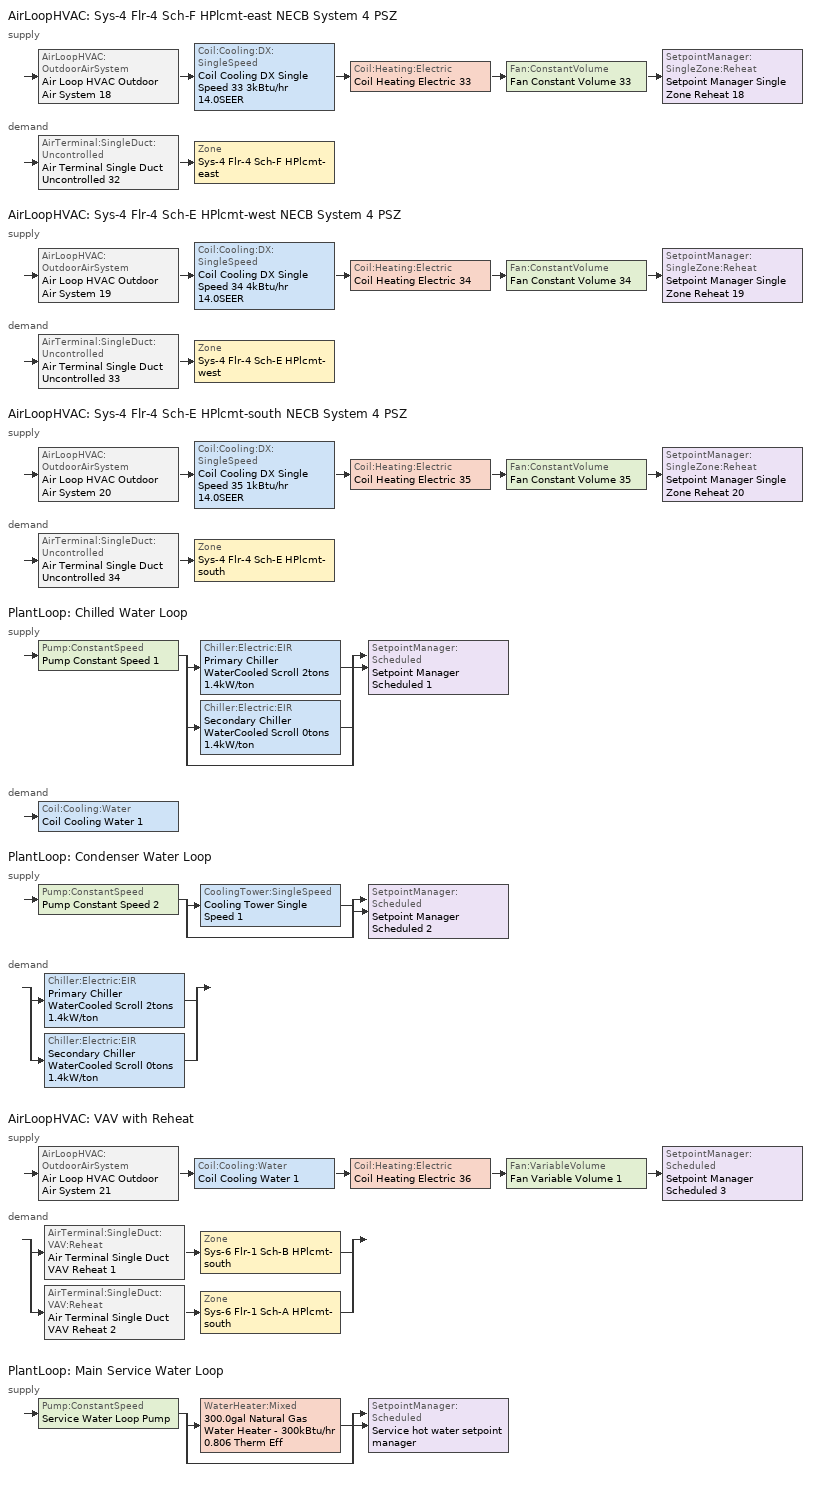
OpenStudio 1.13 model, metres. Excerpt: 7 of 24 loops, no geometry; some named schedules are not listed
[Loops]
AirLoopHVAC 'Sys-4 Flr-4 Sch-F HPlcmt-east NECB System 4 PSZ'
 supply: AirLoopHVAC:OutdoorAirSystem 'Air Loop HVAC Outdoor Air System 18' > Coil:Cooling:DX:SingleSpeed 'Coil Cooling DX Single Speed 33 3kBtu/hr 14.0SEER' > Coil:Heating:Electric 'Coil Heating Electric 33' > Fan:ConstantVolume 'Fan Constant Volume 33' > SetpointManager:SingleZone:Reheat 'Setpoint Manager Single Zone Reheat 18'
 demand: AirTerminal:SingleDuct:Uncontrolled 'Air Terminal Single Duct Uncontrolled 32' > Zone 'Sys-4 Flr-4 Sch-F HPlcmt-east'
AirLoopHVAC 'Sys-4 Flr-4 Sch-E HPlcmt-west NECB System 4 PSZ'
 supply: AirLoopHVAC:OutdoorAirSystem 'Air Loop HVAC Outdoor Air System 19' > Coil:Cooling:DX:SingleSpeed 'Coil Cooling DX Single Speed 34 4kBtu/hr 14.0SEER' > Coil:Heating:Electric 'Coil Heating Electric 34' > Fan:ConstantVolume 'Fan Constant Volume 34' > SetpointManager:SingleZone:Reheat 'Setpoint Manager Single Zone Reheat 19'
 demand: AirTerminal:SingleDuct:Uncontrolled 'Air Terminal Single Duct Uncontrolled 33' > Zone 'Sys-4 Flr-4 Sch-E HPlcmt-west'
AirLoopHVAC 'Sys-4 Flr-4 Sch-E HPlcmt-south NECB System 4 PSZ'
 supply: AirLoopHVAC:OutdoorAirSystem 'Air Loop HVAC Outdoor Air System 20' > Coil:Cooling:DX:SingleSpeed 'Coil Cooling DX Single Speed 35 1kBtu/hr 14.0SEER' > Coil:Heating:Electric 'Coil Heating Electric 35' > Fan:ConstantVolume 'Fan Constant Volume 35' > SetpointManager:SingleZone:Reheat 'Setpoint Manager Single Zone Reheat 20'
 demand: AirTerminal:SingleDuct:Uncontrolled 'Air Terminal Single Duct Uncontrolled 34' > Zone 'Sys-4 Flr-4 Sch-E HPlcmt-south'
PlantLoop 'Chilled Water Loop'
 supply: Pump:ConstantSpeed 'Pump Constant Speed 1' > split
  | Chiller:Electric:EIR 'Primary Chiller WaterCooled Scroll 2tons 1.4kW/ton'
  | Chiller:Electric:EIR 'Secondary Chiller WaterCooled Scroll 0tons 1.4kW/ton'
  | bypass
  join > SetpointManager:Scheduled 'Setpoint Manager Scheduled 1'
 demand: Coil:Cooling:Water 'Coil Cooling Water 1'
PlantLoop 'Condenser Water Loop'
 supply: Pump:ConstantSpeed 'Pump Constant Speed 2' > split
  | CoolingTower:SingleSpeed 'Cooling Tower Single Speed 1'
  | bypass
  join > SetpointManager:Scheduled 'Setpoint Manager Scheduled 2'
 demand: split
  | Chiller:Electric:EIR 'Primary Chiller WaterCooled Scroll 2tons 1.4kW/ton'
  | Chiller:Electric:EIR 'Secondary Chiller WaterCooled Scroll 0tons 1.4kW/ton'
AirLoopHVAC 'VAV with Reheat'
 supply: AirLoopHVAC:OutdoorAirSystem 'Air Loop HVAC Outdoor Air System 21' > Coil:Cooling:Water 'Coil Cooling Water 1' > Coil:Heating:Electric 'Coil Heating Electric 36' > Fan:VariableVolume 'Fan Variable Volume 1' > SetpointManager:Scheduled 'Setpoint Manager Scheduled 3'
 demand: split
  | AirTerminal:SingleDuct:VAV:Reheat 'Air Terminal Single Duct VAV Reheat 1' > Zone 'Sys-6 Flr-1 Sch-B HPlcmt-south'
  | AirTerminal:SingleDuct:VAV:Reheat 'Air Terminal Single Duct VAV Reheat 2' > Zone 'Sys-6 Flr-1 Sch-A HPlcmt-south'
PlantLoop 'Main Service Water Loop'
 supply: Pump:ConstantSpeed 'Service Water Loop Pump' > split
  | WaterHeater:Mixed '300.0gal Natural Gas Water Heater - 300kBtu/hr 0.806 Therm Eff'
  | bypass
  join > SetpointManager:Scheduled 'Service hot water setpoint manager'
[Sizing:Zone] Zone Cooling Design Supply Air Temperature Input Method=SupplyAirTemperature; Zone Cooling Design Supply Air Temperature {C}=13; Zone Cooling Design Supply Air Temperature Difference {deltaC}=11.11; Zone Heating Design Supply Air Temperature Input Method=SupplyAirTemperature; Zone Heating Design Supply Air Temperature {C}=43; Zone Heating Design Supply Air Temperature Difference {deltaC}=11.11; Zone Cooling Design Supply Air Humidity Ratio {kg-H2O/kg-air}=0.0085; Zone Heating Design Supply Air Humidity Ratio {kg-H2O/kg-air}=0.008; Zone Heating Sizing Factor=1.3; Zone Cooling Sizing Factor=1.1; Cooling Design Air Flow Method=DesignDay; Heating Design Air Flow Method=DesignDay; Account for Dedicated Outdoor Air System=No; Dedicated Outdoor Air System Control Strategy=NeutralSupplyAir; Dedicated Outdoor Air Low Setpoint Temperature for Design {C}=autosize; Dedicated Outdoor Air High Setpoint Temperature for Design {C}=autosize
Sys-4 Flr-4 Sch-F HPlcmt-east; Sys-4 Flr-4 Sch-E HPlcmt-west; Sys-4 Flr-4 Sch-E HPlcmt-south; Sys-6 Flr-1 Sch-B HPlcmt-south; Sys-6 Flr-1 Sch-A HPlcmt-south
[Zone equipment]
Sys-4 Flr-4 Sch-F HPlcmt-east: Air Terminal Single Duct Uncontrolled 32, Zone HVAC Baseboard Convective Electric 32
Sys-4 Flr-4 Sch-E HPlcmt-west: Air Terminal Single Duct Uncontrolled 33, Zone HVAC Baseboard Convective Electric 33
Sys-4 Flr-4 Sch-E HPlcmt-south: Air Terminal Single Duct Uncontrolled 34, Zone HVAC Baseboard Convective Electric 34
Sys-6 Flr-1 Sch-B HPlcmt-south: Air Terminal Single Duct VAV Reheat 1, Zone HVAC Baseboard Convective Electric 35
Sys-6 Flr-1 Sch-A HPlcmt-south: Air Terminal Single Duct VAV Reheat 2, Zone HVAC Baseboard Convective Electric 36
[AirLoopHVAC] Design Supply Air Flow Rate {m3/s}=AutoSize
Name | Availability Schedule | Availability Manager
Sys-4 Flr-4 Sch-F HPlcmt-east NECB System 4 PSZ; Sys-4 Flr-4 Sch-E HPlcmt-west NECB System 4 PSZ; Sys-4 Flr-4 Sch-E HPlcmt-south NECB System 4 PSZ | Always On Discrete
VAV with Reheat | VAV with Reheat Occ Sch | Availability Manager Night Cycle 2
[Sizing:System] Type of Load to Size On=Sensible; Preheat Design Temperature {C}=7; Preheat Design Humidity Ratio {kg-H2O/kg-Air}=0.008; Precool Design Temperature {C}=13; Precool Design Humidity Ratio {kg-H2O/kg-Air}=0.008; Central Cooling Design Supply Air Temperature {C}=13; Sizing Option=NonCoincident; 100% Outdoor Air in Cooling=No; 100% Outdoor Air in Heating=No; Central Cooling Design Supply Air Humidity Ratio {kg-H2O/kg-Air}=0.0085; Central Heating Design Supply Air Humidity Ratio {kg-H2O/kg-Air}=0.008; Cooling Design Air Flow Method=DesignDay; Cooling Design Air Flow Rate {m3/s}=0; Heating Design Air Flow Method=DesignDay; Heating Design Air Flow Rate {m3/s}=0; System Outdoor Air Method=ZoneSum; Zone Maximum Outdoor Air Fraction=1; Cooling Supply Air Flow Rate Per Floor Area {m3/s-m2}=0.00996765; Cooling Fraction of Autosized Cooling Supply Air Flow Rate=1; Cooling Supply Air Flow Rate Per Unit Cooling Capacity {m3/s-W}=3.94755e-05; Heating Supply Air Flow Rate Per Floor Area {m3/s-m2}=0.00996765; Heating Fraction of Autosized Heating Supply Air Flow Rate=1; Heating Fraction of Autosized Cooling Supply Air Flow Rate=1; Heating Supply Air Flow Rate Per Unit Heating Capacity {m3/s-W}=3.15882e-05; Cooling Design Capacity Method=CoolingDesignCapacity; Cooling Design Capacity {W}=autosize; Cooling Design Capacity Per Floor Area {W/m2}=234.7; Fraction of Autosized Cooling Design Capacity=1; Heating Design Capacity Method=HeatingDesignCapacity; Heating Design Capacity {W}=autosize; Heating Design Capacity Per Floor Area {W/m2}=157; Fraction of Autosized Heating Design Capacity=1; Central Cooling Capacity Control Method=OnOff
Name | Design Outdoor Air Flow Rate {m3/s} | Minimum System Air Flow Ratio | Central Heating Design Supply Air Temperature {C}
Sys-4 Flr-4 Sch-F HPlcmt-east NECB System 4 PSZ; Sys-4 Flr-4 Sch-E HPlcmt-west NECB System 4 PSZ; Sys-4 Flr-4 Sch-E HPlcmt-south NECB System 4 PSZ | Autosize | 1 | 43
VAV with Reheat | 0.331307 | 0.3 | 13.1
[Fan:ConstantVolume] Availability Schedule=Always On Discrete; Fan Efficiency=0.39975; Pressure Rise {Pa}=640; Maximum Flow Rate {m3/s}=AutoSize; Motor Efficiency=0.615
Fan Constant Volume 33; Fan Constant Volume 34; Fan Constant Volume 35
[Coil:Heating:Electric] Availability Schedule=Always On Discrete
Coil Heating Electric 33; Coil Heating Electric 34; Coil Heating Electric 35; Coil Heating Electric 36; Coil Heating Electric 37; Coil Heating Electric 38
[Coil:Cooling:DX:SingleSpeed] Availability Schedule=Always On Discrete; Rated Total Cooling Capacity {W}=autosize; Rated Sensible Heat Ratio=autosize; Rated COP {W/W}=3.8248; Rated Air Flow Rate {m3/s}=autosize; Rated Evaporator Fan Power Per Volume Flow Rate {W/(m3/s)}=773.3; Condenser Type=AirCooled; Evaporative Condenser Effectiveness=0; Evaporative Condenser Air Flow Rate {m3/s}=Autosize; Evaporative Condenser Pump Rated Power Consumption {W}=Autosize; Crankcase Heater Capacity {W}=0; Maximum Outdoor Dry-Bulb Temperature for Crankcase Heater Operation {C}=0; Basin Heater Capacity {W/K}=0; Basin Heater Setpoint Temperature {C}=10
Name | Total Cooling Capacity Function of Temperature Curve | Total Cooling Capacity Function of Flow Fraction Curve | Energy Input Ratio Function of Temperature Curve | Energy Input Ratio Function of Flow Fraction Curve | Part Load Fraction Correlation Curve
Coil Cooling DX Single Speed 33 3kBtu/hr 14.0SEER | DXCOOL-NECB2011-REF-CAPFT 26 | DXCOOL-NECB2011-REF-CAPFFLOW 26 | DXCOOL-NECB2011-REF-COOLEIRFT 26 | DXCOOL-NECB2011-REF-COOLEIRFFLOW 26 | DXCOOL-NECB2011-REF-COOLPLFFPLR 26
Coil Cooling DX Single Speed 34 4kBtu/hr 14.0SEER | DXCOOL-NECB2011-REF-CAPFT 27 | DXCOOL-NECB2011-REF-CAPFFLOW 27 | DXCOOL-NECB2011-REF-COOLEIRFT 27 | DXCOOL-NECB2011-REF-COOLEIRFFLOW 27 | DXCOOL-NECB2011-REF-COOLPLFFPLR 27
Coil Cooling DX Single Speed 35 1kBtu/hr 14.0SEER | DXCOOL-NECB2011-REF-CAPFT 28 | DXCOOL-NECB2011-REF-CAPFFLOW 28 | DXCOOL-NECB2011-REF-COOLEIRFT 28 | DXCOOL-NECB2011-REF-COOLEIRFFLOW 28 | DXCOOL-NECB2011-REF-COOLPLFFPLR 28
[Controller:OutdoorAir] Minimum Outdoor Air Flow Rate {m3/s}=Autosize; Maximum Outdoor Air Flow Rate {m3/s}=Autosize; Economizer Control Type=NoEconomizer; Economizer Control Action Type=ModulateFlow; Economizer Maximum Limit Dry-Bulb Temperature {C}=28; Economizer Maximum Limit Enthalpy {J/kg}=64000; Economizer Minimum Limit Dry-Bulb Temperature {C}=-100; Lockout Type=NoLockout; Minimum Limit Type=FixedMinimum; High Humidity Control=No; Heat Recovery Bypass Control Type=BypassWhenWithinEconomizerLimits
Name | Minimum Outdoor Air Schedule | Controller Mechanical Ventilation
Controller Outdoor Air 18 | Always On Discrete | Controller Mechanical Ventilation 18
Controller Outdoor Air 19 | Always On Discrete | Controller Mechanical Ventilation 19
Controller Outdoor Air 20 | Always On Discrete | Controller Mechanical Ventilation 20
Controller Outdoor Air 21 | VAV with Reheat Occ Sch | Controller Mechanical Ventilation 21
[Controller:MechanicalVentilation] Availability Schedule=Always On Discrete; System Outdoor Air Method=ZoneSum
Controller Mechanical Ventilation 18; Controller Mechanical Ventilation 19; Controller Mechanical Ventilation 20; Controller Mechanical Ventilation 21
[AirLoopHVAC:OutdoorAirSystem]
Name | Controller
Air Loop HVAC Outdoor Air System 18 | Controller Outdoor Air 18
Air Loop HVAC Outdoor Air System 19 | Controller Outdoor Air 19
Air Loop HVAC Outdoor Air System 20 | Controller Outdoor Air 20
Air Loop HVAC Outdoor Air System 21 | Controller Outdoor Air 21
[SetpointManager:SingleZone:Reheat] Minimum Supply Air Temperature {C}=13; Maximum Supply Air Temperature {C}=99
Name | Control Zone
Setpoint Manager Single Zone Reheat 18 | Sys-4 Flr-4 Sch-F HPlcmt-east
Setpoint Manager Single Zone Reheat 19 | Sys-4 Flr-4 Sch-E HPlcmt-west
Setpoint Manager Single Zone Reheat 20 | Sys-4 Flr-4 Sch-E HPlcmt-south
[ZoneHVAC:Baseboard:Convective:Electric] Availability Schedule=Always On Discrete; Nominal Capacity {W}=autosize; Efficiency=1
Zone HVAC Baseboard Convective Electric 32; Zone HVAC Baseboard Convective Electric 33; Zone HVAC Baseboard Convective Electric 34; Zone HVAC Baseboard Convective Electric 35; Zone HVAC Baseboard Convective Electric 36
[AirTerminal:SingleDuct:Uncontrolled] Availability Schedule=Always On Discrete; Maximum Air Flow Rate {m3/s}=AutoSize
Air Terminal Single Duct Uncontrolled 32; Air Terminal Single Duct Uncontrolled 33; Air Terminal Single Duct Uncontrolled 34
[PlantLoop] Plant Loop Volume {m3}=Autocalculate; Load Distribution Scheme=Optimal
Name | Maximum Loop Temperature {C} | Minimum Loop Temperature {C}
Chilled Water Loop; Condenser Water Loop
Main Service Water Loop | 60 | 10
[Sizing:Plant] Sizing Option=NonCoincident; Zone Timesteps in Averaging Window=1; Coincident Sizing Factor Mode=None
Name | Loop Type | Design Loop Exit Temperature {C} | Loop Design Temperature Difference {deltaC}
Chilled Water Loop | Cooling | 7 | 6
Condenser Water Loop | Condenser | 29 | 6
Main Service Water Loop | Heating | 60 | 5
[Pump:ConstantSpeed] Rated Flow Rate {m3/s}=autosize; Rated Power Consumption {W}=autosize; Fraction of Motor Inefficiencies to Fluid Stream=0; Pump Control Type=Intermittent
Name | Rated Pump Head {Pa} | Motor Efficiency
Pump Constant Speed 1; Pump Constant Speed 2 | 179352 | 0.855
Service Water Loop Pump | 29891 | 1
[Chiller:Electric:EIR] Reference COP {W/W}=2.50142; Minimum Part Load Ratio=0.25; Minimum Unloading Ratio=0.25; Condenser Type=WaterCooled; Chiller Flow Mode=LeavingSetpointModulated; Design Heat Recovery Water Flow Rate {m3/s}=0; Sizing Factor=1; Basin Heater Capacity {W/K}=0; Basin Heater Setpoint Temperature {C}=10
Name | Reference Capacity {W} | Cooling Capacity Function of Temperature Curve | Electric Input to Cooling Output Ratio Function of Temperature Curve | Electric Input to Cooling Output Ratio Function of Part Load Ratio Curve
Primary Chiller WaterCooled Scroll 2tons 1.4kW/ton | 8308.21 | WaterCooled_Scroll_CAPFT_NECB2011 | WaterCooled_Scroll_EIRFT_NECB2011 | WaterCooled_Scroll_EIRFPLR_NECB2011
Secondary Chiller WaterCooled Scroll 0tons 1.4kW/ton | 0.001 | WaterCooled_Scroll_CAPFT_NECB2011 1 | WaterCooled_Scroll_EIRFT_NECB2011 1 | WaterCooled_Scroll_EIRFPLR_NECB2011 1
[SetpointManager:Scheduled] Control Variable=Temperature
Name | Schedule
Setpoint Manager Scheduled 1 | CHW Temp
Setpoint Manager Scheduled 2 | CW Temp
Setpoint Manager Scheduled 3 | Supply Air Temp
Service hot water setpoint manager | Service Water Loop Temp - 140F
[CoolingTower:SingleSpeed]
Cooling Tower Single Speed 1: Design Water Flow Rate {m3/s}=autosize; Design Air Flow Rate {m3/s}=autosize; Fan Power at Design Air Flow Rate {W}=174.444; U-Factor Times Area Value at Design Air Flow Rate {W/K}=autosize; Air Flow Rate in Free Convection Regime {m3/s}=autosize; U-Factor Times Area Value at Free Convection Air Flow Rate {W/K}=autosize; Performance Input Method=UFactorTimesAreaAndDesignWaterFlowRate; Free Convection Capacity {W}=0; Basin Heater Capacity {W/K}=0; Evaporation Loss Mode=LossFactor; Evaporation Loss Factor {percent/K}=0.2; Drift Loss Percent {percent}=0.008; Blowdown Calculation Mode=ConcentrationRatio; Blowdown Concentration Ratio=3; Capacity Control=FanCycling; Number of Cells=1; Cell Control=MinimalCell; Cell Minimum  Water Flow Rate Fraction=0.33; Cell Maximum Water Flow Rate Fraction=2.5; Sizing Factor=1
[Fan:VariableVolume]
Fan Variable Volume 1: Availability Schedule=Always On Discrete; Fan Efficiency=0.549965; Pressure Rise {Pa}=1458.33; Maximum Flow Rate {m3/s}=Autosize; Fan Power Minimum Flow Rate Input Method=Fraction; Fan Power Minimum Flow Fraction=0.68; Fan Power Minimum Air Flow Rate {m3/s}=0; Motor Efficiency=0.8461; Motor In Airstream Fraction=1; Fan Power Coefficient 1=-2.4176; Fan Power Coefficient 2=9.5874; Fan Power Coefficient 3=-11.559; Fan Power Coefficient 4=5.4009; Fan Power Coefficient 5=0
[Coil:Cooling:Water]
Coil Cooling Water 1: Availability Schedule=Always On Discrete
[Controller:WaterCoil]
Controller Water Coil 1: Water Coil=Coil Cooling Water 1; Action=Reverse; Minimum Actuated Flow {m3/s}=0
[AirTerminal:SingleDuct:VAV:Reheat] Availability Schedule=Always On Discrete; Maximum Air Flow Rate {m3/s}=AutoSize; Zone Minimum Air Flow Input Method=FixedFlowRate; Maximum Hot Water or Steam Flow Rate {m3/s}=AutoSize; Minimum Hot Water or Steam Flow Rate {m3/s}=0; Convergence Tolerance=0.001; Damper Heating Action=Normal; Maximum Flow per Zone Floor Area During Reheat {m3/s-m2}=AutoSize; Maximum Flow Fraction During Reheat=AutoSize; Maximum Reheat Air Temperature {C}=43; Control For Outdoor Air=No
Name | Constant Minimum Air Flow Fraction | Fixed Minimum Air Flow Rate {m3/s} | Reheat Coil
Air Terminal Single Duct VAV Reheat 1 | 0.943493 | 0.0652179 | Coil Heating Electric 37
Air Terminal Single Duct VAV Reheat 2 | 0.3 | 0.260872 | Coil Heating Electric 38
[WaterHeater:Mixed]
300.0gal Natural Gas Water Heater - 300kBtu/hr 0.806 Therm Eff: Tank Volume {m3}=1.13562; Setpoint Temperature Schedule=Service Water Loop Temp - 140F; Deadband Temperature Difference {deltaC}=2; Maximum Temperature Limit {C}=82.2222; Heater Control Type=Cycle; Heater Maximum Capacity {W}=87921.3; Heater Fuel Type=NaturalGas; Heater Thermal Efficiency=0.806081; Part Load Factor Curve=SWH-EFFFPLR-NECB2011; Off Cycle Parasitic Fuel Consumption Rate {W}=19.9992; Off Cycle Parasitic Fuel Type=NaturalGas; Off Cycle Parasitic Heat Fraction to Tank=0.8; On Cycle Parasitic Fuel Consumption Rate {W}=19.9992; On Cycle Parasitic Fuel Type=NaturalGas; On Cycle Parasitic Heat Fraction to Tank=0; Ambient Temperature Indicator=Schedule; Ambient Temperature Schedule=Water Heater Ambient Temp Schedule - 70F; Off Cycle Loss Coefficient to Ambient Temperature {W/K}=13.7474; On Cycle Loss Coefficient to Ambient Temperature {W/K}=13.7474; Use Side Effectiveness=1; Source Side Effectiveness=1; Use Side Design Flow Rate {m3/s}=autosize; Source Side Design Flow Rate {m3/s}=autosize; Indirect Water Heating Recovery Time {hr}=1.5
[AvailabilityManager:NightCycle]
Availability Manager Night Cycle 2: Control Type=CycleOnAny; Thermostat Tolerance {deltaC}=1; Cycling Run Time {s}=3600
[Schedule:Ruleset]
CHW Temp: Default Day Schedule=Schedule Day 4
CW Temp: Default Day Schedule=Schedule Day 5
Supply Air Temp: Default Day Schedule=Supply Air Temp Default
Service Water Loop Temp - 140F: Default Day Schedule=Service Water Loop Temp - 140F Default
Water Heater Ambient Temp Schedule - 70F: Default Day Schedule=Water Heater Ambient Temp Schedule - 70F Default
VAV with Reheat Occ Sch: Default Day Schedule=VAV with Reheat Occ Sch Default; Summer Design Day Schedule=VAV with Reheat Occ Sch Summer Design Day; Winter Design Day Schedule=VAV with Reheat Occ Sch Winter Design Day
[Schedule:Day]
Schedule Day 4: 1, 0, 7, 2, 0, 7, 3, 0, 7, 4, 0, 7, 5, 0, 7, 6, 0, 7, 7, 0, 7, 8, 0, 7, 9, 0, 7, 10, 0, 7, 11, 0, 7, 12, 0, 7, 13, 0, 7, 14, 0, 7, 15, 0, 7, 16, 0, 7, 17, 0, 7, 18, 0, 7, 19, 0, 7, 20, 0, 7, 21, 0, 7, 22, 0, 7, 23, 0, 7, 24, 0, 7
Schedule Day 5: 1, 0, 29, 2, 0, 29, 3, 0, 29, 4, 0, 29, 5, 0, 29, 6, 0, 29, 7, 0, 29, 8, 0, 29, 9, 0, 29, 10, 0, 29, 11, 0, 29, 12, 0, 29, 13, 0, 29, 14, 0, 29, 15, 0, 29, 16, 0, 29, 17, 0, 29, 18, 0, 29, 19, 0, 29, 20, 0, 29, 21, 0, 29, 22, 0, 29, 23, 0, 29, 24, 0, 29
Supply Air Temp Default: 24, 0, 13
Service Water Loop Temp - 140F Default: 24, 0, 60
Water Heater Ambient Temp Schedule - 70F Default: 24, 0, 21.1111
VAV with Reheat Occ Sch Default; VAV with Reheat Occ Sch Winter Design Day; VAV with Reheat Occ Sch Summer Design Day: 24, 0, 1
VAV with Reheat Occ Sch Monday; VAV with Reheat Occ Sch Tuesday; VAV with Reheat Occ Sch Wednesday; VAV with Reheat Occ Sch Thursday; VAV with Reheat Occ Sch Friday: 8, 0, 0, 24, 0, 1
[Schedule:Rule] Date Specification Type=DateRange; Start Month=1; Start Day=1; End Month=12
Name | Schedule Ruleset | Rule Order | Day Schedule | Apply Sunday | Apply Monday | Apply Tuesday | Apply Wednesday | Apply Thursday | Apply Friday | Apply Saturday | End Day
wkdCHW Temp rule | CHW Temp | 2 | wkdCHW Temp 1 | No | Yes | Yes | Yes | Yes | Yes | No | 31
satCHW Temprule | CHW Temp | 1 | satCHW Temp 1 | No | No | No | No | No | No | Yes | 31
sunCHW Temprule | CHW Temp | 0 | sunCHW Temp 1 | Yes | No | No | No | No | No | No | 31
wkdCW Temp rule | CW Temp | 2 | wkdCW Temp 1 | No | Yes | Yes | Yes | Yes | Yes | No | 31
satCW Temprule | CW Temp | 1 | satCW Temp 1 | No | No | No | No | No | No | Yes | 31
sunCW Temprule | CW Temp | 0 | sunCW Temp 1 | Yes | No | No | No | No | No | No | 31
VAV with Reheat Occ Sch Monday Rule | VAV with Reheat Occ Sch | 6 | VAV with Reheat Occ Sch Monday |  | Yes |  |  |  |  |  | 25
VAV with Reheat Occ Sch Tuesday Rule | VAV with Reheat Occ Sch | 5 | VAV with Reheat Occ Sch Tuesday |  |  | Yes |  |  |  |  | 26
VAV with Reheat Occ Sch Wednesday Rule | VAV with Reheat Occ Sch | 4 | VAV with Reheat Occ Sch Wednesday |  |  |  | Yes |  |  |  | 27
VAV with Reheat Occ Sch Thursday Rule | VAV with Reheat Occ Sch | 3 | VAV with Reheat Occ Sch Thursday |  |  |  |  | Yes |  |  | 28
VAV with Reheat Occ Sch Friday Rule | VAV with Reheat Occ Sch | 2 | VAV with Reheat Occ Sch Friday |  |  |  |  |  | Yes |  | 29
VAV with Reheat Occ Sch Saturday Rule | VAV with Reheat Occ Sch | 1 | VAV with Reheat Occ Sch Saturday |  |  |  |  |  |  | Yes | 30
VAV with Reheat Occ Sch Sunday Rule | VAV with Reheat Occ Sch | 0 | VAV with Reheat Occ Sch Sunday | Yes |  |  |  |  |  |  | 31
[Schedule:Constant]
Always On Discrete: Value=1
[Curve:Biquadratic] Minimum Value of y=24
Name | Coefficient1 Constant | Coefficient2 x | Coefficient3 x**2 | Coefficient4 y | Coefficient5 y**2 | Coefficient6 x*y | Minimum Value of x | Maximum Value of x | Maximum Value of y
DXCOOL-NECB2011-REF-CAPFT 26; DXCOOL-NECB2011-REF-CAPFT 27; DXCOOL-NECB2011-REF-CAPFT 28 | 0.867905 | 0.0142459 | 0.00055436 | -0.0075575 | 3.3e-05 | -0.0001918 | 13 | 24 | 46
DXCOOL-NECB2011-REF-COOLEIRFT 26; DXCOOL-NECB2011-REF-COOLEIRFT 27; DXCOOL-NECB2011-REF-COOLEIRFT 28 | 0.116936 | 0.0284933 | -0.0004112 | 0.0214108 | 0.00016103 | -0.0006791 | 13 | 24 | 46
WaterCooled_Scroll_CAPFT_NECB2011; WaterCooled_Scroll_CAPFT_NECB2011 1 | 0.94418 | 0.0337102 | 9.75564e-05 | -0.00322114 | -4.91832e-05 | -0.000177584 | 5 | 10 | 35
WaterCooled_Scroll_EIRFT_NECB2011; WaterCooled_Scroll_EIRFT_NECB2011 1 | 0.727393 | -0.0118922 | 0.000541177 | 0.00187934 | 0.000473461 | -0.000711472 | 5 | 10 | 35
[Curve:Quadratic] Minimum Value of x=0; Maximum Value of x=1
Name | Coefficient1 Constant | Coefficient2 x | Coefficient3 x**2
DXCOOL-NECB2011-REF-CAPFFLOW 26; DXCOOL-NECB2011-REF-COOLEIRFFLOW 26; DXCOOL-NECB2011-REF-CAPFFLOW 27; DXCOOL-NECB2011-REF-COOLEIRFFLOW 27; DXCOOL-NECB2011-REF-CAPFFLOW 28; DXCOOL-NECB2011-REF-COOLEIRFFLOW 28 | 1 | 0 | 0
WaterCooled_Scroll_EIRFPLR_NECB2011; WaterCooled_Scroll_EIRFPLR_NECB2011 1 | 0.04412 | 0.640367 | 0.319555
[Curve:Cubic] Maximum Value of x=1
Name | Coefficient1 Constant | Coefficient2 x | Coefficient3 x**2 | Coefficient4 x**3 | Minimum Value of x
DXCOOL-NECB2011-REF-COOLPLFFPLR 26; DXCOOL-NECB2011-REF-COOLPLFFPLR 27; DXCOOL-NECB2011-REF-COOLPLFFPLR 28 | 0.0277 | 4.9151 | -8.184 | 4.2702 | 0.7
SWH-EFFFPLR-NECB2011 | 0.7576 | 1.0071 | -1.4443 | 0.6844 | 0
